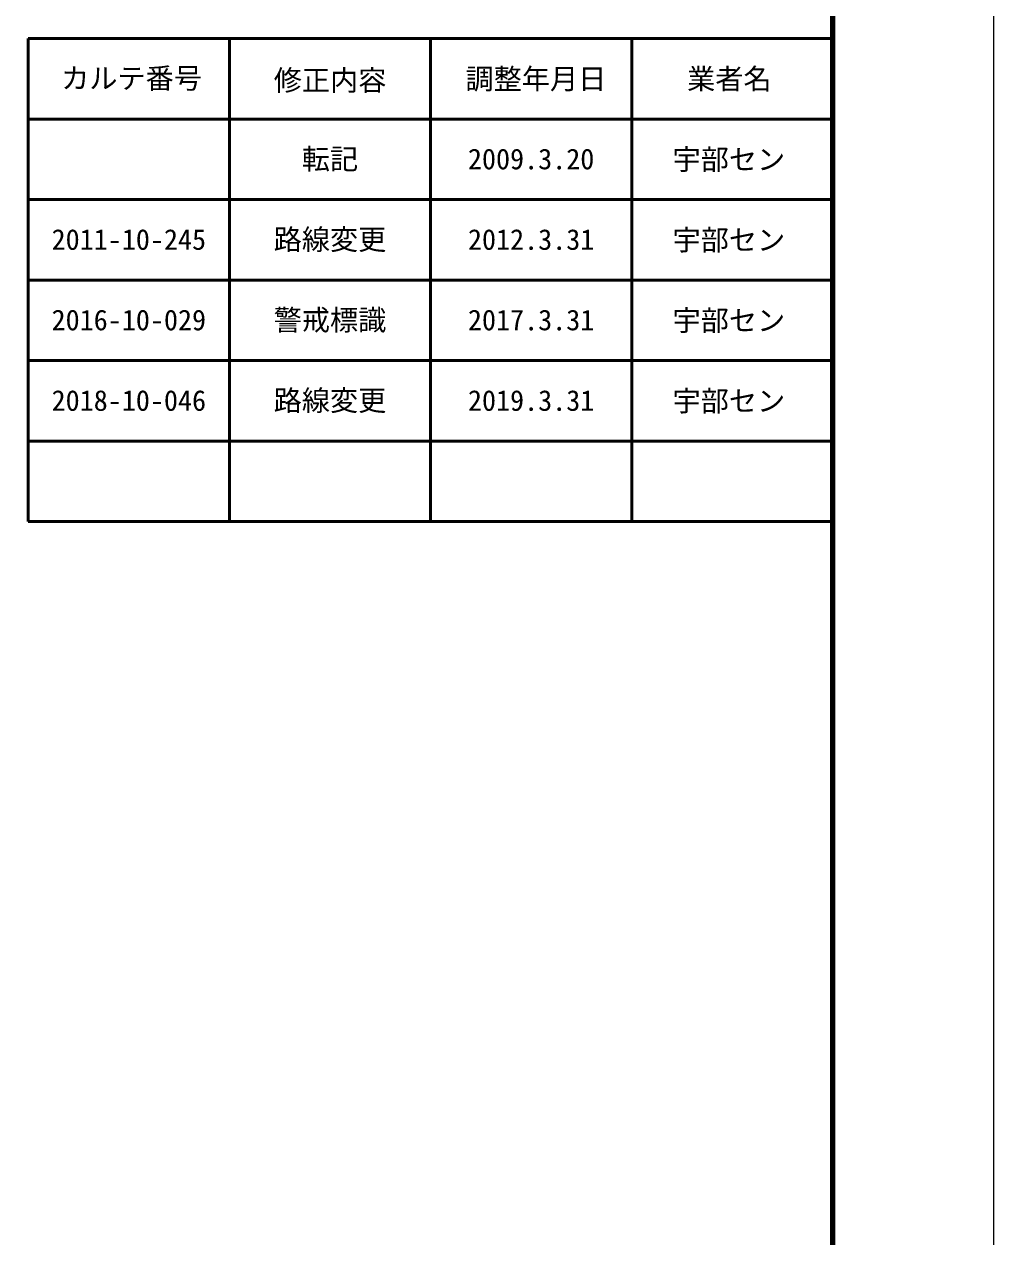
# Model space of a CAD drawing. Units: millimetres on the paper, enlarged 1000 times. Extents: x 0 to 700000, y -47500 to 447500.
# Drawn here: x 579500 to 700000, y 198357 to 348982 of the extents above; entities that cross this region are included whole.
import ezdxf
from ezdxf.enums import TextEntityAlignment as Align

# ---------------------------------------------------------------- set-up
doc = ezdxf.new("R2010")
doc.units = ezdxf.units.MM
doc.header["$LTSCALE"] = 1000
for name, color, linetype, lineweight in [('M-TTL-LINE', 7, 'Continuous', 50), ('S-TTL', 7, 'Continuous', 25), ('作業レイヤ1', 7, 'Continuous', 13)]:
    doc.layers.add(name, color=color, linetype=linetype, lineweight=lineweight)
doc.layers.add('M-TTL-TXT', color=7, linetype='Continuous')
doc.styles.add('ＭＳ ゴシック', font='')
doc.styles.get('ＭＳ ゴシック').set_extended_font_data('MS Gothic')

msp = doc.modelspace()

# ---------------------------------------------------------------- linework, layer by layer
at = {"layer": 'M-TTL-LINE'}
for p, q in [((605000, 347197), (605000, 287197)), ((630000, 347197), (630000, 287197)), ((655000, 347197), (655000, 287197)), ((580000, 337197), (680000, 337197)), ((580000, 327197), (680000, 327197)), ((580000, 317197), (680000, 317197)), ((580000, 307197), (680000, 307197)), ((580000, 297197), (680000, 297197))]:
    msp.add_line(p, q, dxfattribs=at)
at = {"layer": 'S-TTL', "color": 2, "lineweight": 140}
msp.add_line((680000, 20000), (680000, 380000), dxfattribs=at)
at = {"layer": 'S-TTL', "color": 2, "lineweight": 50}
for p, q in [((580000, 347197), (580000, 287197)), ((580000, 347197), (680000, 347197)), ((580000, 287197), (680000, 287197))]:
    msp.add_line(p, q, dxfattribs=at)
at = {"layer": '作業レイヤ1'}
msp.add_lwpolyline([(0, -47500), (700000, -47500), (700000, 447500), (0, 447500)], close=True, dxfattribs=at)

# ---------------------------------------------------------------- texts
at = {"layer": 'M-TTL-TXT', "style": 'ＭＳ ゴシック'}
for s, p in [('カルテ番号', (592839, 342277)), ('修正内容', (617509, 342023)), ('調整年月日', (643089, 342197)), ('業者名', (667134, 342197)), ('転記', (617500, 332245)), ('2009.3.20', (642500, 332245)), ('宇部セン', (667077, 332189)), ('路線変更', (617500, 322245)), ('宇部セン', (667077, 322189)), ('2011-10-245', (592500, 322245)), ('2012.3.31', (642500, 322245)), ('2016-10-029', (592500, 312245)), ('警戒標識', (617500, 312245)), ('2017.3.31', (642500, 312245)), ('宇部セン', (667077, 312189)), ('2018-10-046', (592500, 302245)), ('路線変更', (617500, 302245)), ('2019.3.31', (642500, 302245)), ('宇部セン', (667077, 302189))]:
    msp.add_text(s, height=2566, dxfattribs=at).set_placement(p, align=Align.MIDDLE_CENTER)

doc.saveas('drawing.dxf')
